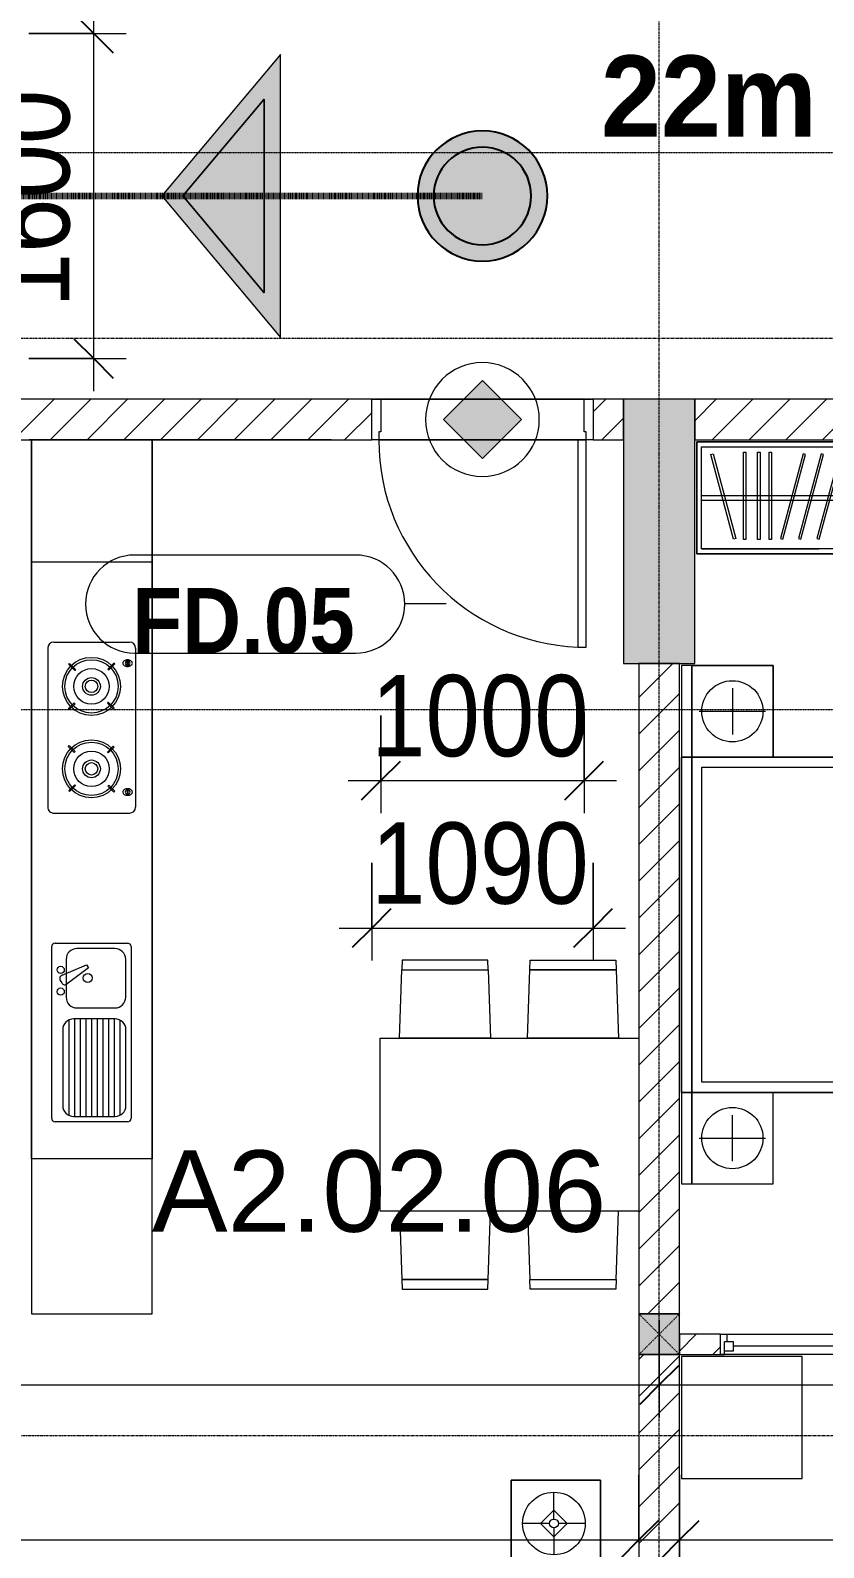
# Model space of a CAD drawing. Header units: millimetres. Extents: x 962 to 239635, y -15958 to 82755.
# Drawn here: x 119608 to 123513, y 27887 to 35352 of the extents above; entities that cross this region are included whole.
import ezdxf

# ---------------------------------------------------------------- set-up
doc = ezdxf.new("R2010")
doc.units = ezdxf.units.MM
for name, pattern in [('1 NÉT CALL OUT', [6, 3, -3]), ('Dash', [6, 3, -3]), ('Dash Dot 3_16_', [7.9375, 4.7625, -1.5875, 0, -1.5875]), ('Grid Line', [22.225, 12.7, -3.175, 3.175, -3.175])]:
    doc.linetypes.add(name, pattern=pattern)
for name, color, linetype, lineweight in [('0-1', 7, 'Continuous', 5), ('A-ANNO-DIMS', 211, 'Continuous', 9), ('A-ANNO-DIMS-160', 211, 'Continuous', 9), ('A-ANNO-NOTE', 131, 'Continuous', 9), ('A-ANNO-NOTE-1', 131, 'Continuous', 25), ('A-AREA-IDEN', 2, 'Continuous', 9), ('A-DETL-3', 90, '1 NÉT CALL OUT', 100), ('A-DETL-GENF-2', 1, 'Continuous', 9), ('A-DOOR-4', 1, 'Continuous', 9), ('A-DOOR-FRAM-1', 1, 'Continuous', 9), ('A-DOOR-IDEN', 31, 'Continuous', 9), ('A-FLOR-2', 9, 'Continuous', 9), ('A-GLAZ-1', 254, 'Continuous', 9), ('A-GLAZ-2', 9, 'Continuous', 9), ('A-WALL', 113, 'Continuous', 9), ('A-WALL-1', 253, 'Continuous', 18), ('A-WALL-2', 9, 'Continuous', 9), ('A-WALL-3', 113, 'Continuous', 18), ('A-WALL-PATT-1', 10, 'Continuous', 9), ('A-WALL-PATT-2', 111, 'Continuous', 9), ('G-ANNO-SYMB-1', 111, 'Dash Dot 3_16_', 18), ('G-ANNO-TEXT-2', 142, 'Continuous', 9), ('G-IMPT-1', 254, 'Continuous', 9), ('I-FURN', 30, 'Continuous', 9), ('I-FURN-1', 254, 'Continuous', 9), ('S-COLS', 52, 'Continuous', 9), ('S-COLS-1', 52, 'Continuous', 5), ('S-COLS-2', 7, 'Continuous', 18), ('S-COLS-5', 52, 'Dash', 9), ('S-COLS-6', 52, 'Continuous', 18), ('S-COLS-HDLN', 52, 'Dash', 9), ('S-GRID-1', 1, 'Grid Line', 9)]:
    doc.layers.add(name, color=color, linetype=linetype, lineweight=lineweight)
doc.styles.add('Arial_11', font='arial_0.ttf', dxfattribs={"height": 400})
doc.styles.add('Arial_13', font='arial_0.ttf', dxfattribs={"width": 0.95, "height": 400})
doc.styles.add('Arial_B_6', font='arialbd_0.ttf', dxfattribs={"width": 0.9, "height": 320})
doc.styles.add('UTM Avo', font='UTM Avo.ttf', dxfattribs={"width": 0.9, "height": 400})
doc.dimstyles.new('1_Dim_chi_tiet_2_5', dxfattribs={"dimscale": 304.8, "dimtxt": 399.720379, "dimasz": 0.629921, "dimexe": 0.524934, "dimexo": 0.0625, "dimgap": 0.052493, "dimtad": 1, "dimdec": 0, "dimrnd": 5, "dimzin": 0, "dimdsep": 46, "dimtxsty": 'UTM Avo', "dimblk1": 'OBLIQUE', "dimblk2": 'OBLIQUE', "dimsah": 1, "dimcen": 0.09, "dimdle": 0.524934, "dimazin": 0, "dimtfac": 1, "dimtdec": 4, "dimtix": 1, "dimtmove": 0, "dimatfit": 3, "dimfxl": 1.049869, "dimfxlon": 1, "dimtvp": 1, "dimtolj": 1, "dimtzin": 0, "dimarcsym": 2})
doc.dimstyles.new('1_Dim_chi_tiet_2_5_1', dxfattribs={"dimscale": 304.8, "dimtxt": 399.720379, "dimasz": 0.629921, "dimexe": 0.524934, "dimexo": 0.0625, "dimgap": 0.052493, "dimtad": 1, "dimdec": 0, "dimrnd": 5, "dimzin": 0, "dimdsep": 46, "dimtxsty": 'UTM Avo', "dimblk1": 'OBLIQUE', "dimblk2": 'OBLIQUE', "dimsah": 1, "dimcen": 0.09, "dimdle": 0.524934, "dimazin": 0, "dimtfac": 1, "dimtdec": 4, "dimtix": 1, "dimtmove": 0, "dimatfit": 3, "dimfxl": 1.049869, "dimfxlon": 1, "dimtvp": 1, "dimtolj": 1, "dimtzin": 0, "dimarcsym": 2})
pattern_1 = [(45, (61750.9, 0), (-90.50967, 90.50967), [])]

# ---------------------------------------------------------------- blocks, each defined once
blk = doc.blocks.new('NCV_TKTC_KET CAU_rvt-1-TKCS_MB TẦNG 2')
at = {"layer": 'S-COLS-1'}
blk.add_hatch(color=256, dxfattribs=at).paths.add_polyline_path([(60777.6, 32236.9), (61127.6, 32236.9), (61127.6, 33536.9), (60777.6, 33536.9)])
at = {"layer": 'S-COLS-2'}
for p, q in [((61127.6, 33536.9), (60777.6, 33536.9)), ((60777.6, 33536.9), (60777.6, 32236.9)), ((61127.6, 32236.9), (61127.6, 33536.9)), ((60777.6, 32236.9), (61127.6, 32236.9))]:
    blk.add_line(p, q, dxfattribs=at)
blk = doc.blocks.new('M_Fixed - 900 x 1400-901190-TKCS_MB TẦNG 2')
at = {"layer": 'A-GLAZ-2'}
for p, q in [((-450, 63), (-431, 63)), ((-431, 63), (-431, 0)), ((-431, 44), (-387, 44)), ((-387, 44), (-387, 0)), ((-387, 22), (387, 22)), ((387, 44), (387, 0)), ((431, 44), (387, 44)), ((431, 63), (431, 0)), ((448.9, 63), (431, 63)), ((-450, -37), (-418, -37)), ((-431, 0), (-387, 0)), ((-418, 0), (-418, -37)), ((387, 0), (431, 0)), ((418, 0), (418, -37)), ((450, -37), (418, -37))]:
    blk.add_line(p, q, dxfattribs=at)
blk = doc.blocks.new('GIUONG NGU-2TAB-1600x2000 - GIUONG NGU-2TAB-1600x2000-885815-TKCS_MB TẦNG 2')
at = {"layer": 'I-FURN-1'}
for p, q in [((458.5, 0), (8.5, 0)), ((8.5, 0), (8.5, -50)), ((458.5, -50), (458.5, 0)), ((2108.2, 0), (458.5, 0)), ((458.5, 0), (458.5, -50)), ((458.5, 0), (2108.2, 0)), ((2108.2, -50), (2108.2, 0)), ((458.5, -50), (8.5, -50)), ((8.5, -50), (8.5, -450.3)), ((8.5, -50), (458.5, -50)), ((458.5, -50), (8.5, -50)), ((8.5, -50), (8.5, -450.3)), ((458.5, -450.3), (458.5, -50)), ((2108.2, -50), (458.5, -50)), ((458.5, -50), (458.5, -1938.9)), ((458.5, -50), (2108.2, -50)), ((458.5, -1938.9), (458.5, -50)), ((458.5, -450.3), (458.5, -50)), ((458.5, -50), (2108.2, -50)), ((2558.2, 0), (2108.2, 0)), ((2108.2, 0), (2108.2, -50)), ((2558.2, -50), (2108.2, -50)), ((2108.2, -50), (2108.2, -450.3)), ((2108.2, -1938.9), (2108.2, -50)), ((2108.2, -50), (2558.2, -50)), ((2108.2, -50), (2558.2, -50)), ((2108.2, -450.3), (2108.2, -50)), ((2108.2, -50), (2108.2, -1938.9)), ((2558.2, -50), (2558.2, 0)), ((2558.2, -450.3), (2558.2, -50)), ((2558.2, -50), (2558.2, -450.3)), ((233.5, -86.8), (233.5, -413.5)), ((508.5, -100), (2058.2, -100)), ((508.5, -1938.9), (508.5, -100)), ((2058.2, -100), (2058.2, -1938.9)), ((2333.2, -86.8), (2333.2, -413.5)), ((120.2, -250.2), (346.8, -250.2)), ((2446.5, -250.2), (2219.8, -250.2)), ((8.5, -450.3), (458.5, -450.3)), ((8.5, -450.3), (458.5, -450.3)), ((2108.2, -450.3), (2558.2, -450.3)), ((2558.2, -450.3), (2108.2, -450.3)), ((1997.1, -2000), (569.6, -2000)), ((569.6, -2050), (1997.1, -2050)), ((1997.1, -2050), (569.6, -2050))]:
    blk.add_line(p, q, dxfattribs=at)
for centre in [(233.5, -250.2), (2333.2, -250.2)]:
    blk.add_circle(centre, 150.7, dxfattribs=at)
for centre, radius, start, end in [((569.6, -1938.9), 111.1, 180, 270), ((569.6, -1938.9), 111.1, 180, 270), ((569.6, -1938.9), 61.1, 180, 270), ((1997.1, -1938.9), 111.1, 270, 360), ((1997.1, -1938.9), 61.1, 270, 0), ((1997.1, -1938.9), 111.1, 270, 0)]:
    blk.add_arc(centre, radius, start, end, dxfattribs=at)
blk = doc.blocks.new('TU QUAN AO-SUITE ROOM_3 - TU QUAN AO-SUITE ROOM_3-885817-TKCS_MB TẦNG 2')
at = {"layer": 'I-FURN-1'}
for p, q in [((0, 0), (-550, 0)), ((-550, 0), (-550, -1500)), ((-550, -1500), (-550, 0)), ((-550, 0), (0, 0)), ((0, -1500), (0, 0)), ((0, 0), (0, -1500)), ((-550, -24), (-550, -576)), ((-526, -24), (-24, -24)), ((-526, -1476), (-526, -24)), ((-526, -24), (-526, -600)), ((-478.3, -181.1), (-61.3, -69.4)), ((-287, -24), (-287, -576)), ((-263, -24), (-263, -576)), ((-61.3, -69.4), (-58.2, -80.9)), ((-24, -24), (-24, -1476)), ((-58.2, -80.9), (-475.2, -192.7)), ((-475.2, -192.7), (-478.3, -181.1)), ((-480.1, -229.7), (-50.1, -229.7)), ((-480.1, -241.7), (-480.1, -229.7)), ((-50.1, -241.7), (-480.1, -241.7)), ((-50.1, -229.7), (-50.1, -241.7)), ((-480.1, -299.2), (-50.1, -299.2)), ((-480.1, -311.2), (-480.1, -299.2)), ((-50.1, -311.2), (-480.1, -311.2)), ((-480.1, -356.4), (-50.1, -356.4)), ((-480.1, -368.4), (-480.1, -356.4)), ((-50.1, -368.4), (-480.1, -368.4)), ((-50.1, -299.2), (-50.1, -311.2)), ((-50.1, -356.4), (-50.1, -368.4)), ((-475.2, -411.5), (-478.3, -423.1)), ((-478.3, -423.1), (-61.3, -534.9)), ((-58.2, -523.3), (-475.2, -411.5)), ((-475.2, -500.3), (-478.3, -511.9)), ((-478.3, -511.9), (-61.3, -623.6)), ((-58.2, -612.1), (-475.2, -500.3)), ((-475.2, -591.5), (-478.3, -603.1)), ((-58.2, -703.3), (-475.2, -591.5)), ((-287, -576), (-287, -1476)), ((-263, -576), (-263, -1476)), ((-61.3, -534.9), (-58.2, -523.3)), ((-526, -1476), (-526, -600)), ((-478.3, -603.1), (-61.3, -714.9)), ((-61.3, -623.6), (-58.2, -612.1)), ((-478.3, -853.9), (-61.3, -742.1)), ((-61.3, -714.9), (-58.2, -703.3)), ((-61.3, -742.1), (-58.2, -753.7)), ((-58.2, -753.7), (-475.2, -865.5)), ((-475.2, -865.5), (-478.3, -853.9)), ((-480.1, -908.6), (-480.1, -920.6)), ((-480.1, -908.6), (-480.1, -920.6)), ((-50.1, -908.6), (-480.1, -908.6)), ((-480.1, -920.6), (-50.1, -920.6)), ((-480.1, -965.8), (-480.1, -977.8)), ((-480.1, -965.8), (-480.1, -977.8)), ((-50.1, -965.8), (-480.1, -965.8)), ((-50.1, -920.6), (-50.1, -908.6)), ((-50.1, -977.8), (-50.1, -965.8)), ((-480.1, -977.8), (-50.1, -977.8)), ((-480.1, -1035.3), (-480.1, -1047.3)), ((-480.1, -1035.3), (-480.1, -1047.3)), ((-50.1, -1035.3), (-480.1, -1035.3)), ((-50.1, -1047.3), (-50.1, -1035.3)), ((-480.1, -1047.3), (-50.1, -1047.3)), ((-475.2, -1075.3), (-478.3, -1086.9)), ((-478.3, -1086.9), (-61.3, -1198.6)), ((-58.2, -1187.1), (-475.2, -1075.3)), ((-475.2, -1166.5), (-478.3, -1178.1)), ((-478.3, -1178.1), (-61.3, -1289.9)), ((-58.2, -1278.3), (-475.2, -1166.5)), ((-61.3, -1198.6), (-58.2, -1187.1)), ((-480.1, -1320.5), (-480.1, -1332.5)), ((-480.1, -1320.5), (-480.1, -1332.5)), ((-50.1, -1320.5), (-480.1, -1320.5)), ((-480.1, -1332.5), (-50.1, -1332.5)), ((-61.3, -1289.9), (-58.2, -1278.3)), ((-50.1, -1332.5), (-50.1, -1320.5)), ((-480.1, -1386.9), (-480.1, -1398.9)), ((-480.1, -1386.9), (-480.1, -1398.9)), ((-50.1, -1386.9), (-480.1, -1386.9)), ((-480.1, -1398.9), (-50.1, -1398.9)), ((-50.1, -1398.9), (-50.1, -1386.9)), ((-24, -1476), (-526, -1476)), ((-550, -1500), (0, -1500)), ((0, -1500), (-550, -1500))]:
    blk.add_line(p, q, dxfattribs=at)
blk = doc.blocks.new('MAY GIAT - MAY GIAT_dwg-348053-TKCS_MB TẦNG 2')
at = {"layer": 'G-IMPT-1', "flags": 128}
blk.add_lwpolyline([(5, 596.6), (5, 2.3), (605, 2.3), (605, 596.6)], close=True, dxfattribs=at)
blk = doc.blocks.new('MAY GIAT - MAY GIAT-348233-TKCS_MB TẦNG 2')
at = {"layer": 'I-FURN-1'}
for p, q in [((5, 596.6), (5, 2.3)), ((605, 596.6), (5, 596.6)), ((605, 2.3), (605, 596.6)), ((5, 2.3), (605, 2.3))]:
    blk.add_line(p, q, dxfattribs=at)
blk.add_blockref('MAY GIAT - MAY GIAT_dwg-348053-TKCS_MB TẦNG 2', (0, 0))
blk = doc.blocks.new('HE BEP A - HE BEP A-885794-TKCS_MB TẦNG 2')
at = {"layer": 'I-FURN'}
for p, q in [((765.9, 605.3), (3.5, 605.3)), ((3.5, 605.3), (3.5, 11)), ((765.9, 11), (765.9, 605.3)), ((765.9, 605.3), (4303.5, 605.3)), ((765.9, 11), (765.9, 605.3)), ((3703.5, 605.3), (3703.5, 11)), ((3279.1, 524.2), (2497.5, 524.2)), ((948.4, 131.7), (948.4, 487.8)), ((965.9, 505.3), (1810.5, 505.3)), ((1401.8, 451.1), (1028.4, 451.1)), ((1644.6, 463.3), (1632.2, 456.1)), ((1670.1, 454.1), (1721.6, 333.3)), ((1828, 487.8), (1828, 131.7)), ((2467.5, 494.2), (2467.5, 122.2)), ((3309.1, 494.2), (3309.1, 122.2)), ((975, 397.7), (975, 193.3)), ((975, 391.9), (1455.1, 391.9)), ((979.9, 419.9), (1450.3, 419.9)), ((1455.1, 193.3), (1455.1, 397.7)), ((1509.1, 380.9), (1509.1, 194.2)), ((1747.9, 434.2), (1562.5, 434.2)), ((1706.2, 324.4), (1627.3, 429.4)), ((1801.3, 194.2), (1801.3, 380.9)), ((2578, 421.2), (2573.6, 416.8)), ((2573.6, 416.8), (2602.8, 387.7)), ((2607.1, 392.1), (2578, 421.2)), ((2602.8, 387.7), (2607.1, 392.1)), ((2795.6, 424), (2766.5, 394.9)), ((2766.5, 394.9), (2770.8, 390.5)), ((2770.8, 390.5), (2800, 419.6)), ((2800, 419.6), (2795.6, 424)), ((2976.7, 419.6), (2981.1, 424)), ((3005.8, 390.5), (2976.7, 419.6)), ((2981.1, 424), (3010.2, 394.9)), ((3010.2, 394.9), (3005.8, 390.5)), ((3169.5, 392.1), (3198.6, 421.2)), ((3173.9, 387.7), (3169.5, 392.1)), ((3203, 416.8), (3173.9, 387.7)), ((3198.6, 421.2), (3203, 416.8)), ((975, 363.9), (1455.1, 363.9)), ((975, 335.9), (1455.1, 335.9)), ((975, 307.9), (1455.1, 307.9)), ((1721.6, 333.3), (1706.2, 324.4)), ((975, 279.9), (1455.1, 279.9)), ((975, 251.9), (1455.1, 251.9)), ((2570.9, 199.3), (2600, 228.4)), ((2604.4, 224), (2575.3, 194.9)), ((2600, 228.4), (2604.4, 224)), ((2763.7, 226.8), (2768.1, 231.2)), ((2792.8, 197.7), (2763.7, 226.8)), ((2768.1, 231.2), (2797.2, 202)), ((3008.5, 231.2), (2979.4, 202)), ((2983.8, 197.7), (3012.9, 226.8)), ((3012.9, 226.8), (3008.5, 231.2)), ((3176.6, 228.4), (3172.2, 224)), ((3172.2, 224), (3201.4, 194.9)), ((3205.8, 199.3), (3176.6, 228.4)), ((975, 223.9), (1455.1, 223.9)), ((975, 195.9), (1455.1, 195.9)), ((981.5, 167.9), (1448.7, 167.9)), ((2575.3, 194.9), (2570.9, 199.3)), ((2797.2, 202), (2792.8, 197.7)), ((2979.4, 202), (2983.8, 197.7)), ((3201.4, 194.9), (3205.8, 199.3)), ((1810.5, 114.2), (965.9, 114.2)), ((1028.4, 139.9), (1401.8, 139.9)), ((1562.5, 140.8), (1747.9, 140.8)), ((3279.1, 92.2), (2497.5, 92.2)), ((2555.1, 133.3), (2555.1, 129.3)), ((2587.6, 133.3), (2555.1, 133.3)), ((2555.1, 129.3), (2587.6, 129.3)), ((2587.6, 129.3), (2587.6, 133.3)), ((3189, 129.3), (3189, 133.3)), ((3189, 133.3), (3221.5, 133.3)), ((3221.5, 129.3), (3189, 129.3)), ((3221.5, 133.3), (3221.5, 129.3)), ((3.5, 11), (765.9, 11)), ((4303.5, 11), (765.9, 11))]:
    blk.add_line(p, q, dxfattribs=at)
for centre, radius in [((1589.4, 460.9), 17.8), ((1696.1, 460.9), 17.8), ((2685.4, 309.4), 142.6), ((3091.2, 309.4), 142.6), ((2685.4, 309.4), 131.3), ((2685.4, 309.4), 87.2), ((3091.2, 309.4), 131.3), ((3091.2, 309.4), 87.2), ((1656.3, 327.5), 22.2), ((2685.4, 309.4), 43.6), ((2685.4, 309.4), 30.9), ((3091.2, 309.4), 43.6), ((3091.2, 309.4), 30.9)]:
    blk.add_circle(centre, radius, dxfattribs=at)
for centre, radius, start, end in [((2497.5, 494.2), 30, 90, 180), ((3279.1, 494.2), 30, 360, 90), ((965.9, 487.8), 17.5, 90, 180), ((1028.4, 397.7), 53.3, 90, 180), ((1401.8, 397.7), 53.3, 360, 90), ((1641, 440.7), 17.8, 119.9521, 219.46175), ((1653.4, 447.9), 17.8, 20.53791, 119.9521), ((1810.5, 487.8), 17.5, 0, 90), ((1562.5, 380.9), 53.3, 90, 180), ((1747.9, 380.9), 53.3, 360, 90), ((1028.4, 193.3), 53.3, 180, 270), ((1401.8, 193.3), 53.3, 270, 360), ((1562.5, 194.2), 53.3, 180, 270), ((1747.9, 194.2), 53.3, 270, 360), ((2574.8, 137.9), 18.1, 120.79762, 145.20397), ((2571.4, 143.6), 11.5, 90, 120.79762), ((2571.4, 143.6), 11.5, 59.20238, 90), ((2568, 137.9), 18.1, 34.79603, 59.20238), ((3208.7, 137.9), 18.1, 120.79762, 145.20397), ((3205.3, 143.6), 11.5, 90, 120.79762), ((3205.3, 143.6), 11.5, 59.20238, 90), ((3201.9, 137.9), 18.1, 34.79603, 59.20238), ((965.9, 131.7), 17.5, 180, 270), ((1810.5, 131.7), 17.5, 270, 360), ((2497.5, 122.2), 30, 180, 270), ((2588.6, 131.7), 33.5, 163.94189, 180), ((2588.6, 131.7), 33.5, 180, 196.05811), ((2580.1, 134.1), 24.7, 145.20397, 163.94189), ((2580.1, 129.2), 24.7, 196.05811, 214.79603), ((2571.3, 131.3), 11.6, 9.9102, 170.0898), ((2571.3, 131.3), 11.6, 189.71775, 350.28225), ((2574.8, 125.5), 18.1, 214.79603, 239.20238), ((2571.4, 119.8), 11.5, 239.20238, 270), ((2571.4, 119.8), 11.5, 270, 300.79762), ((2568, 125.5), 18.1, 300.79762, 325.20397), ((2562.6, 134.1), 24.7, 16.05811, 34.79603), ((2562.6, 129.2), 24.7, 325.20397, 343.94189), ((2554.1, 131.7), 33.5, 0, 16.05811), ((2554.1, 131.7), 33.5, 343.94189, 0), ((3222.5, 131.7), 33.5, 163.94189, 180), ((3222.5, 131.7), 33.5, 180, 196.05811), ((3214, 134.1), 24.7, 145.20397, 163.94189), ((3214, 129.2), 24.7, 196.05811, 214.79603), ((3208.7, 125.5), 18.1, 214.79603, 239.20238), ((3205.3, 131.3), 11.6, 9.9102, 170.0898), ((3205.3, 131.3), 11.6, 189.71775, 350.28225), ((3205.3, 119.8), 11.5, 239.20238, 270), ((3205.3, 119.8), 11.5, 270, 300.79762), ((3201.9, 125.5), 18.1, 300.79762, 325.20397), ((3196.5, 134.1), 24.7, 16.05811, 34.79603), ((3196.5, 129.2), 24.7, 325.20397, 343.94189), ((3188, 131.7), 33.5, 0, 16.05811), ((3188, 131.7), 33.5, 343.94189, 0), ((3279.1, 122.2), 30, 270, 360)]:
    blk.add_arc(centre, radius, start, end, dxfattribs=at)
at = {"layer": 'I-FURN-1'}
for p, q in [((4303.5, 605.3), (3.5, 605.3)), ((3.5, 605.3), (3.5, 11)), ((3.5, 11), (4303.5, 11))]:
    blk.add_line(p, q, dxfattribs=at)
blk = doc.blocks.new('RES_BAN AN 1 - RES_BAN AN 1-V10-TKCS_MB TẦNG 2')
at = {"layer": 'I-FURN-1'}
for p, q in [((-425, 1275), (425, 1275)), ((-425, 1.8), (-425, 1275)), ((425, 1275), (425, 1.8)), ((-761.9, 1168.8), (-809.6, 1167.2)), ((-809.6, 1167.2), (-809.6, 745.3)), ((-425, 1180), (-761.9, 1168.8)), ((-761.9, 1168.8), (-761.9, 743.8)), ((-761.9, 743.8), (-761.9, 1168.8)), ((-425, 732.5), (-425, 1180)), ((425, 1180), (761.9, 1168.8)), ((425, 732.5), (425, 1180)), ((761.9, 1168.8), (761.9, 743.8)), ((761.9, 1168.8), (761.9, 743.8)), ((809.6, 1167.2), (761.9, 1168.8)), ((809.6, 745.3), (809.6, 1167.2)), ((-809.6, 745.3), (-761.9, 743.8)), ((-761.9, 743.8), (-425, 732.5)), ((761.9, 743.8), (425, 732.5)), ((761.9, 743.8), (809.6, 745.3)), ((-809.6, 536.9), (-761.9, 538.5)), ((-809.6, 115.1), (-809.6, 536.9)), ((-425, 549.7), (-761.9, 538.5)), ((-761.9, 538.5), (-761.9, 113.5)), ((-761.9, 538.5), (-761.9, 113.5)), ((-425, 102.3), (-425, 549.7)), ((425, 549.7), (761.9, 538.5)), ((425, 102.3), (425, 549.7)), ((761.9, 538.5), (761.9, 113.5)), ((761.9, 538.5), (809.6, 536.9)), ((761.9, 113.5), (761.9, 538.5)), ((809.6, 536.9), (809.6, 115.1)), ((-761.9, 113.5), (-809.6, 115.1)), ((-761.9, 113.5), (-425, 102.3)), ((761.9, 113.5), (425, 102.3)), ((809.6, 115.1), (761.9, 113.5))]:
    blk.add_line(p, q, dxfattribs=at)
blk = doc.blocks.new('LOBBY_SOFA_1 - LOBBY_SOFA_1-V11-TKCS_MB TẦNG 2')
at = {"layer": 'I-FURN'}
for p, q in [((-2556, -4.9), (-2556, -660)), ((-2457, -66), (-2457, -660)), ((-807, -66), (-2457, -66)), ((-807, -660), (-807, -66)), ((-708, -660), (-708, -4.9)), ((-807, -143), (-2457, -143)), ((-1907, -143), (-1907, -660)), ((-1357, -143), (-1357, -660)), ((-3128.2, -193.5), (-2688.2, -193.5)), ((-3128.2, -633.5), (-3128.2, -193.5)), ((-2688.2, -193.5), (-2688.2, -633.5)), ((-575.9, -193.5), (-575.9, -633.5)), ((-135.9, -193.5), (-575.9, -193.5)), ((-135.9, -633.5), (-135.9, -193.5)), ((-2915.4, -269), (-2915.4, -401)), ((-348.6, -269), (-348.6, -401)), ((-2915.4, -357), (-2981.4, -423)), ((-2849.4, -423), (-2915.4, -357)), ((-414.6, -423), (-348.6, -357)), ((-348.6, -357), (-282.6, -423)), ((-2937.4, -423), (-3069.4, -423)), ((-2981.4, -423), (-2915.4, -489)), ((-2915.4, -489), (-2849.4, -423)), ((-2915.4, -445), (-2915.4, -577)), ((-2893.4, -423), (-2761.4, -423)), ((-370.6, -423), (-502.6, -423)), ((-348.6, -489), (-414.6, -423)), ((-282.6, -423), (-348.6, -489)), ((-348.6, -445), (-348.6, -577)), ((-326.6, -423), (-194.6, -423)), ((-2688.2, -633.5), (-3128.2, -633.5)), ((-2556, -660), (-708, -660)), ((-575.9, -633.5), (-135.9, -633.5)), ((-1160.3, -1020.5), (-2128.3, -1020.5)), ((-2172.3, -1064.5), (-2172.3, -1504.5)), ((-1116.3, -1504.5), (-1116.3, -1064.5)), ((-2128.3, -1548.5), (-1160.3, -1548.5))]:
    blk.add_line(p, q, dxfattribs=at)
for centre, radius in [((-2915.4, -423), 154), ((-348.6, -423), 154), ((-2915.4, -423), 22), ((-348.6, -423), 22)]:
    blk.add_circle(centre, radius, dxfattribs=at)
for centre, start, end in [((-2128.3, -1064.5), 90, 180), ((-1160.3, -1064.5), 0, 90), ((-2128.3, -1504.5), 180, 270), ((-1160.3, -1504.5), 270, 0)]:
    blk.add_arc(centre, 44, start, end, dxfattribs=at)
at = {"layer": 'I-FURN-1'}
for p, q in [((-2556, -4.9), (-2556, -660)), ((-708, -660), (-708, -4.9)), ((-2688.2, -193.5), (-3128.2, -193.5)), ((-3128.2, -193.5), (-3128.2, -633.5)), ((-2688.2, -633.5), (-2688.2, -193.5)), ((-135.9, -193.5), (-575.9, -193.5)), ((-575.9, -193.5), (-575.9, -633.5)), ((-135.9, -633.5), (-135.9, -193.5)), ((-3128.2, -633.5), (-2688.2, -633.5)), ((-2556, -660), (-708, -660)), ((-575.9, -633.5), (-135.9, -633.5)), ((-1160.3, -1020.5), (-2128.3, -1020.5)), ((-2172.3, -1064.5), (-2172.3, -1504.5)), ((-1116.3, -1504.5), (-1116.3, -1064.5)), ((-2128.3, -1548.5), (-1160.3, -1548.5))]:
    blk.add_line(p, q, dxfattribs=at)
for centre, start, end in [((-2128.3, -1064.5), 90, 180), ((-1160.3, -1064.5), 0, 90), ((-2128.3, -1504.5), 180, 270), ((-1160.3, -1504.5), 270, 0)]:
    blk.add_arc(centre, 44, start, end, dxfattribs=at)
blk = doc.blocks.new('NCV_TKTC_TANG 2_rvt-1-TKCS_MB TẦNG 2')
at = {"layer": 'A-WALL-PATT-1'}
h = blk.add_hatch(dxfattribs=at)
h.set_pattern_fill('FP_1', color=256, style=0, pattern_type=2)
h.set_pattern_definition([(45, (0, 0), (-90.50967, 90.50967), [])])
h.paths.add_polyline_path([(65852.6, 28836.9), (65852.6, 28936.9), (65054.2, 28936.9), (65054.2, 28836.9), (65786.7, 28836.9)])
h.paths.add_polyline_path([(63954.6, 28836.9), (64254.2, 28836.9), (64254.2, 28936.9), (63954.6, 28936.9), (63954.6, 28908.1)])
h.paths.add_polyline_path([(62552.6, 28836.9), (62552.6, 28936.9), (62154.6, 28936.9), (62154.6, 28836.9)])
h.paths.add_polyline_path([(63054.6, 28836.9), (63054.6, 28936.9), (62752.6, 28936.9), (62752.6, 28836.9)])
h.paths.add_polyline_path([(61254.6, 28836.9), (61254.6, 28936.9), (61052.6, 28936.9), (61052.6, 28836.9)])
at = {"layer": 'A-FLOR-2'}
for p, q in [((60582.6, 33536.9), (59582.6, 33536.9)), ((57862.6, 33336.9), (57852.6, 33336.9)), ((58456.9, 33336.9), (57862.6, 33336.9)), ((59338.4, 33336.9), (58456.9, 33336.9)), ((60592.6, 33336.9), (59572.6, 33336.9)), ((59572.6, 33336.9), (60592.6, 33336.9))]:
    blk.add_line(p, q, dxfattribs=at)
at = {"layer": 'A-WALL-1'}
for p, q in [((61254.6, 28936.9), (61052.6, 28936.9)), ((61052.6, 28936.9), (61052.6, 28836.9)), ((61254.6, 28836.9), (61254.6, 28936.9)), ((61052.6, 28836.9), (61254.6, 28836.9))]:
    blk.add_line(p, q, dxfattribs=at)
at = {"layer": 'A-WALL-2'}
for p, q in [((61254.6, 28936.9), (62154.6, 28936.9)), ((62154.6, 28836.9), (61254.6, 28836.9))]:
    blk.add_line(p, q, dxfattribs=at)
at = {"layer": 'A-GLAZ-1', "rotation": 180}
blk.add_blockref('M_Fixed - 900 x 1400-901190-TKCS_MB TẦNG 2', (61704.6, 28899.9), dxfattribs=at)
at = {"layer": 'I-FURN-1'}
for name, p, rotation in [('HE BEP A - HE BEP A-885794-TKCS_MB TẦNG 2', (58467.9, 29033.4), 90.00000000000026), ('TU QUAN AO-SUITE ROOM_3 - TU QUAN AO-SUITE ROOM_3-885817-TKCS_MB TẦNG 2', (61137.6, 33326.9), 89.9999999999998), ('GIUONG NGU-2TAB-1600x2000 - GIUONG NGU-2TAB-1600x2000-885815-TKCS_MB TẦNG 2', (61062.6, 29668.6), 90.00000000000065), ('RES_BAN AN 1 - RES_BAN AN 1-V10-TKCS_MB TẦNG 2', (60854.3, 29968.2), 90.00000000000026), ('MAY GIAT - MAY GIAT-348233-TKCS_MB TẦNG 2', (61659.2, 28222), 90), ('LOBBY_SOFA_1 - LOBBY_SOFA_1-V11-TKCS_MB TẦNG 2', (60857.5, 25090.4), 270.0000000000005)]:
    blk.add_blockref(name, p, dxfattribs=dict(at, rotation=rotation))
blk = doc.blocks.new('FD_05 - FD_05-1000x2200mm-835433-TKCS_MB TẦNG 2')
at = {"layer": 'A-DETL-GENF-2'}
for p, q in [((510, -100), (470, -100)), ((470, -100), (470, -1120)), ((510, -1120), (510, -100)), ((470, -1120), (510, -1120))]:
    blk.add_line(p, q, dxfattribs=at)
blk.add_arc((510, -100), 1020, 180, 267.75253, dxfattribs=at)
at = {"layer": 'A-DOOR-FRAM-1'}
for p, q in [((-545, 100), (-500, 100)), ((-545, -100), (-545, 100)), ((-500, 100), (-500, -60)), ((500, 100), (545, 100)), ((500, -60), (500, 100)), ((545, 100), (545, -100)), ((-500, -60), (-510, -60)), ((-510, -60), (-510, -100)), ((510, -60), (500, -60)), ((510, -100), (510, -60)), ((-510, -100), (-545, -100)), ((545, -100), (510, -100))]:
    blk.add_line(p, q, dxfattribs=at)
blk = doc.blocks.new('G1_SOF - BO TRU - 200x200-3052400-TKCS_MB TẦNG 2')
at = {"layer": 'S-COLS-HDLN'}
for p, q in [((-100, 100), (100, -100)), ((100, 100), (-100, -100))]:
    blk.add_line(p, q, dxfattribs=at)
blk = doc.blocks.new('DIMBLOCK61-TKCS_MB TẦNG 2')
at = {"layer": 'A-ANNO-DIMS-160'}
for p, q in [((114503.5, 29007.8), (114503.5, 28527.8)), ((114503.5, 28687.8), (114503.5, 29007.8)), ((122703.5, 29007.8), (122703.5, 28527.8)), ((122703.5, 28687.8), (122703.5, 29007.8)), ((114503.5, 28687.8), (122703.5, 28687.8))]:
    blk.add_line(p, q, dxfattribs=at)
at = {"layer": 'A-ANNO-DIMS-160', "lineweight": 25}
for p, q in [((114503.5, 28687.8), (114599.5, 28783.8)), ((122703.5, 28687.8), (122799.5, 28783.8)), ((114503.5, 28687.8), (114407.5, 28591.8)), ((122703.5, 28687.8), (122607.5, 28591.8))]:
    blk.add_line(p, q, dxfattribs=at)
at = {"layer": 'A-ANNO-DIMS-160', "color": 0, "insert": (118055.7, 29207.5), "char_height": 400, "width": 1314.636, "attachment_point": 1, "line_spacing_factor": 1.110334, "style": 'UTM Avo'}
blk.add_mtext('8200', dxfattribs=at)
blk = doc.blocks.new('_Oblique')
at = {"color": 0, "linetype": 'ByBlock', "lineweight": -2}
blk.add_line((-0.5, -0.5), (0.5, 0.5), dxfattribs=at)
blk = doc.blocks.new('DIMBLOCK62-TKCS_MB TẦNG 2')
at = {"layer": 'A-ANNO-DIMS-160'}
for p, q in [((122703.5, 29007.8), (122703.5, 28527.8)), ((122703.5, 28687.8), (122703.5, 29007.8)), ((130903.5, 29007.8), (130903.5, 28527.8)), ((130903.5, 28687.8), (130903.5, 29007.8)), ((122703.5, 28687.8), (130903.5, 28687.8))]:
    blk.add_line(p, q, dxfattribs=at)
at = {"layer": 'A-ANNO-DIMS-160', "lineweight": 25}
for p, q in [((122703.5, 28687.8), (122799.5, 28783.8)), ((130903.5, 28687.8), (130999.5, 28783.8)), ((122703.5, 28687.8), (122607.5, 28591.8)), ((130903.5, 28687.8), (130807.5, 28591.8))]:
    blk.add_line(p, q, dxfattribs=at)
at = {"layer": 'A-ANNO-DIMS-160', "color": 0, "insert": (126255.7, 29207.5), "char_height": 400, "width": 1314.636, "attachment_point": 1, "line_spacing_factor": 1.110334, "style": 'UTM Avo'}
blk.add_mtext('8200', dxfattribs=at)
blk = doc.blocks.new('HDNDCT_GHI CHÚ CỬA CHỐNG CHÁY EI30 - HDNDCT_GHI CHÚ CỬA CHỐNG CHÁY EI30-2461928-TKCS_MB TẦNG 2')
at = {"layer": 'A-ANNO-NOTE'}
blk.add_hatch(color=256, dxfattribs=at).paths.add_polyline_path([(-1.2, 0), (0, 1.2), (1.2, 0), (0, -1.2)])
for p, q in [((0, 1.2), (-1.2, 0)), ((1.2, 0), (0, 1.2)), ((-1.2, 0), (0, -1.2)), ((0, -1.2), (1.2, 0))]:
    blk.add_line(p, q, dxfattribs=at)
for start, end in [(360, 180), (180, 360)]:
    blk.add_arc((0, 0), 1.75, start, end, dxfattribs=at)
blk = doc.blocks.new('HDNDCT_DIEM THOAT HIEM XA NHAT - HDNDCT_DIEM THOAT HIEM XA NHAT-1614703-TKCS_MB TẦNG 2')
at = {"layer": 'A-ANNO-NOTE'}
h = blk.add_hatch(color=256, dxfattribs=at)
edge = h.paths.add_edge_path()
edge.add_arc((0, 0), 2, 0, 180)
edge.add_arc((0, 0), 2, 180, 360)
edge = h.paths.add_edge_path()
edge.add_arc((0, 0), 1.5, 180, 360)
edge.add_arc((0, 0), 1.5, 360, 540)
h = blk.add_hatch(color=256, dxfattribs=at)
edge = h.paths.add_edge_path()
edge.add_arc((0, 0), 1.5, 0, 180)
edge.add_arc((0, 0), 1.5, 180, 360)
at = {"layer": 'A-ANNO-NOTE-1'}
for radius, start, end in [(2, 360, 180), (1.5, 0, 180), (1.5, 360, 180), (2, 180, 360), (1.5, 180, 0), (1.5, 180, 360)]:
    blk.add_arc((0, 0), radius, start, end, dxfattribs=at)
blk = doc.blocks.new('HDNDCT_MŨI TÊN THOÁT HIỂM - HDNDCT_MŨI TÊN THOÁT HIỂM-1614704-TKCS_MB TẦNG 2')
at = {"layer": 'A-ANNO-NOTE'}
h = blk.add_hatch(color=256, dxfattribs=at)
h.paths.add_polyline_path([(-3.153, 0), (0.5, 4.353), (0.5, -4.353)])
h.paths.add_polyline_path([(-2.5, 0), (0, -2.979), (0, 2.979)])
blk.add_hatch(color=256, dxfattribs=at).paths.add_polyline_path([(0, 2.979), (0, -2.979), (-2.5, 0)])
for p, q in [((0.5, 4.353), (-3.153, 0)), ((0.5, -4.353), (0.5, 4.353)), ((-2.5, 0), (0, 2.979)), ((0, 2.979), (-2.5, 0)), ((0, 2.979), (0, -2.979)), ((0, -2.979), (0, 2.979)), ((-3.153, 0), (0.5, -4.353)), ((0, -2.979), (-2.5, 0)), ((-2.5, 0), (0, -2.979))]:
    blk.add_line(p, q, dxfattribs=at)
blk = doc.blocks.new('DIMBLOCK92-TKCS_MB TẦNG 2')
at = {"layer": 'A-ANNO-DIMS-160'}
for p, q in [((121288.5, 31255.6), (121288.5, 30775.6)), ((121288.5, 30935.6), (121288.5, 31255.6)), ((122378.5, 31255.6), (122378.5, 30775.6)), ((122378.5, 30935.6), (122378.5, 31255.6)), ((121128.5, 30935.6), (122538.5, 30935.6))]:
    blk.add_line(p, q, dxfattribs=at)
at = {"layer": 'A-ANNO-DIMS-160', "lineweight": 25}
for p, q in [((121288.5, 30935.6), (121384.5, 31031.6)), ((122378.5, 30935.6), (122474.5, 31031.6)), ((121288.5, 30935.6), (121192.5, 30839.6)), ((122378.5, 30935.6), (122282.5, 30839.6))]:
    blk.add_line(p, q, dxfattribs=at)
at = {"layer": 'A-ANNO-DIMS-160', "color": 0, "insert": (121285.7, 31455.2), "char_height": 400, "width": 1314.636, "attachment_point": 1, "line_spacing_factor": 1.110334, "style": 'UTM Avo'}
blk.add_mtext('1090', dxfattribs=at)
blk = doc.blocks.new('DIMBLOCK138-TKCS_MB TẦNG 2')
at = {"layer": 'A-ANNO-DIMS-160'}
for p, q in [((119920.7, 33577.1), (119920.7, 35497.1)), ((119600.7, 35337.1), (120080.7, 35337.1)), ((119920.7, 35337.1), (119600.7, 35337.1)), ((119600.7, 33737.1), (120080.7, 33737.1)), ((119920.7, 33737.1), (119600.7, 33737.1))]:
    blk.add_line(p, q, dxfattribs=at)
at = {"layer": 'A-ANNO-DIMS-160', "lineweight": 25}
for p, q in [((119920.7, 35337.1), (119824.7, 35433.1)), ((119920.7, 35337.1), (120016.7, 35241.1)), ((119920.7, 33737.1), (119824.7, 33833.1)), ((119920.7, 33737.1), (120016.7, 33641.1))]:
    blk.add_line(p, q, dxfattribs=at)
at = {"layer": 'A-ANNO-DIMS-160', "color": 0, "insert": (119401.1, 33989.4), "char_height": 400, "width": 1314.636, "attachment_point": 1, "rotation": 90, "line_spacing_factor": 1.110334, "style": 'UTM Avo'}
blk.add_mtext('1600', dxfattribs=at)
blk = doc.blocks.new('DIMBLOCK140-TKCS_MB TẦNG 2')
at = {"layer": 'A-ANNO-DIMS-160'}
for p, q in [((121333.5, 31981.1), (121333.5, 31501.1)), ((121333.5, 31661.1), (121333.5, 31981.1)), ((122333.5, 31981.1), (122333.5, 31501.1)), ((122333.5, 31661.1), (122333.5, 31981.1)), ((121173.5, 31661.1), (122493.5, 31661.1))]:
    blk.add_line(p, q, dxfattribs=at)
at = {"layer": 'A-ANNO-DIMS-160', "lineweight": 25}
for p, q in [((121333.5, 31661.1), (121429.5, 31757.1)), ((122333.5, 31661.1), (122429.5, 31757.1)), ((121333.5, 31661.1), (121237.5, 31565.1)), ((122333.5, 31661.1), (122237.5, 31565.1))]:
    blk.add_line(p, q, dxfattribs=at)
at = {"layer": 'A-ANNO-DIMS-160', "color": 0, "insert": (121285.7, 32180.7), "char_height": 400, "width": 1314.636, "attachment_point": 1, "line_spacing_factor": 1.110334, "style": 'UTM Avo'}
blk.add_mtext('1000', dxfattribs=at)
blk = doc.blocks.new('STN_Door Tag - STN_Door Tag-1788670-TKCS_MB TẦNG 2')
at = {"layer": 'A-DOOR-IDEN'}
for p, q in [((-3.37, 1.495), (3.431, 1.495)), ((-3.37, -1.524), (3.431, -1.524))]:
    blk.add_line(p, q, dxfattribs=at)
for centre, start, end in [((-3.37, -0.015), 90, 270), ((3.431, -0.015), 270, 90)]:
    blk.add_arc(centre, 1.509, start, end, dxfattribs=at)
blk = doc.blocks.new('DIMBLOCK278-TKCS_MB TẦNG 2')
at = {"layer": 'A-ANNO-DIMS-160'}
for p, q in [((114603.5, 28244.6), (114603.5, 27764.6)), ((114603.5, 27924.6), (114603.5, 28244.6)), ((122603.5, 28244.6), (122603.5, 27764.6)), ((122603.5, 27924.6), (122603.5, 28244.6)), ((114443.5, 27924.6), (122763.5, 27924.6))]:
    blk.add_line(p, q, dxfattribs=at)
at = {"layer": 'A-ANNO-DIMS-160', "lineweight": 25}
for p, q in [((114603.5, 27924.6), (114699.5, 28020.6)), ((122603.5, 27924.6), (122699.5, 28020.6)), ((114603.5, 27924.6), (114507.5, 27828.6)), ((122603.5, 27924.6), (122507.5, 27828.6))]:
    blk.add_line(p, q, dxfattribs=at)
at = {"layer": 'A-ANNO-DIMS-160', "color": 0, "insert": (118055.7, 28444.2), "char_height": 400, "width": 1314.636, "attachment_point": 1, "line_spacing_factor": 1.110334, "style": 'UTM Avo'}
blk.add_mtext('8000', dxfattribs=at)
blk = doc.blocks.new('DIMBLOCK279-TKCS_MB TẦNG 2')
at = {"layer": 'A-ANNO-DIMS-160'}
for p, q in [((122803.5, 28244.6), (122803.5, 27764.6)), ((122803.5, 27924.6), (122803.5, 28244.6)), ((130803.5, 28244.6), (130803.5, 27764.6)), ((130803.5, 27924.6), (130803.5, 28244.6)), ((122643.5, 27924.6), (130963.5, 27924.6))]:
    blk.add_line(p, q, dxfattribs=at)
at = {"layer": 'A-ANNO-DIMS-160', "lineweight": 25}
for p, q in [((122803.5, 27924.6), (122899.5, 28020.6)), ((130803.5, 27924.6), (130899.5, 28020.6)), ((122803.5, 27924.6), (122707.5, 27828.6)), ((130803.5, 27924.6), (130707.5, 27828.6))]:
    blk.add_line(p, q, dxfattribs=at)
at = {"layer": 'A-ANNO-DIMS-160', "color": 0, "insert": (126255.7, 28444.2), "char_height": 400, "width": 1314.636, "attachment_point": 1, "line_spacing_factor": 1.110334, "style": 'UTM Avo'}
blk.add_mtext('8000', dxfattribs=at)

msp = doc.modelspace()

# ---------------------------------------------------------------- hatches: boundary and pattern name
at = {"layer": 'A-WALL-PATT-2'}
h = msp.add_hatch(dxfattribs=at)
h.set_pattern_fill('FP_1', color=256, style=0, pattern_type=2)
h.set_pattern_definition(pattern_1)
h.paths.add_polyline_path([(122378.5, 33336.9), (122528.5, 33336.9), (122528.5, 33536.9), (122378.5, 33536.9)])
h.paths.add_polyline_path([(118203.5, 33336.9), (118203.5, 33536.9), (114678.5, 33536.9), (114678.5, 33336.9), (117865.2, 33336.9)])
h.paths.add_polyline_path([(118403.5, 33336.9), (121288.5, 33336.9), (121288.5, 33536.9), (118403.5, 33536.9)])
h = msp.add_hatch(dxfattribs=at)
h.set_pattern_fill('FP_1', color=256, style=0, pattern_type=2)
h.set_pattern_definition(pattern_1)
h.paths.add_polyline_path([(130728.5, 33336.9), (130728.5, 33536.9), (130578.5, 33536.9), (130578.5, 33336.9)])
h.paths.add_polyline_path([(125925.6, 33336.9), (127603.8, 33336.9), (127603.8, 33536.9), (122878.5, 33536.9), (122878.5, 33336.9)])
h.paths.add_polyline_path([(129149.7, 33336.9), (129488.5, 33336.9), (129488.5, 33536.9), (127803.8, 33536.9), (127803.8, 33336.9)])
h = msp.add_hatch(dxfattribs=at)
h.set_pattern_fill('FP_1', color=256, style=0, pattern_type=2)
h.set_pattern_definition(pattern_1)
h.paths.add_polyline_path([(122701.4, 25436.9), (122803.5, 25436.9), (122803.5, 28836.9), (122603.5, 28836.9), (122603.5, 25436.9)])
h.paths.add_polyline_path([(122701.4, 29036.9), (122803.5, 29036.9), (122803.5, 32236.9), (122603.5, 32236.9), (122603.5, 29036.9)])
at = {"layer": 'S-COLS-1'}
msp.add_hatch(color=256, dxfattribs=at).paths.add_polyline_path([(122803.5, 28836.9), (122803.5, 29036.9), (122603.5, 29036.9), (122603.5, 28836.9), (122701.4, 28836.9)])

# ---------------------------------------------------------------- linework, layer by layer
at = {"layer": 'A-DETL-3'}
msp.add_line((113633.5, 34537.4), (121833.5, 34537.4), dxfattribs=at)
at = {"layer": 'A-DOOR-IDEN'}
msp.add_line((121655.5, 32531.1), (121451.1, 32531.1), dxfattribs=at)
at = {"layer": 'A-WALL'}
for p, q in [((121333.5, 33536.9), (122333.5, 33536.9)), ((122343.5, 33336.9), (121323.5, 33336.9)), ((122603.5, 29036.9), (122803.5, 29036.9)), ((122803.5, 28836.9), (122603.5, 28836.9))]:
    msp.add_line(p, q, dxfattribs=at)
at = {"layer": 'A-WALL-3'}
for p, q in [((121288.5, 33536.9), (118403.5, 33536.9)), ((121288.5, 33336.9), (121288.5, 33536.9)), ((122528.5, 33536.9), (122378.5, 33536.9)), ((122378.5, 33536.9), (122378.5, 33336.9)), ((122528.5, 33336.9), (122528.5, 33536.9)), ((127603.8, 33536.9), (122878.5, 33536.9)), ((122878.5, 33536.9), (122878.5, 33336.9)), ((118403.5, 33336.9), (121288.5, 33336.9)), ((122378.5, 33336.9), (122528.5, 33336.9)), ((122878.5, 33336.9), (127603.8, 33336.9)), ((122603.5, 32236.9), (122603.5, 29036.9)), ((122803.5, 32236.9), (122603.5, 32236.9)), ((122803.5, 29036.9), (122803.5, 32236.9)), ((122603.5, 28836.9), (122603.5, 25436.9)), ((122803.5, 25436.9), (122803.5, 28836.9))]:
    msp.add_line(p, q, dxfattribs=at)
at = {"layer": 'G-ANNO-SYMB-1'}
for p, q in [((90498.7, 34751.5), (196677.7, 34751.5)), ((90498.7, 32011.5), (196677.7, 32011.5))]:
    msp.add_line(p, q, dxfattribs=at)
at = {"layer": 'S-COLS'}
for p, q in [((122803.5, 29036.9), (122603.5, 29036.9)), ((122603.5, 28836.9), (122803.5, 28836.9))]:
    msp.add_line(p, q, dxfattribs=at)
at = {"layer": 'S-COLS-6'}
for p, q in [((122603.5, 29036.9), (122603.5, 28836.9)), ((122803.5, 28836.9), (122803.5, 29036.9))]:
    msp.add_line(p, q, dxfattribs=at)
at = {"layer": 'S-GRID-1'}
for p, q in [((122703.5, 19351.6), (122703.5, 76542.3)), ((187383.6, 33836.9), (98285.4, 33836.9)), ((189415.6, 33536.9), (96253.4, 33536.9)), ((189415.6, 28436.9), (96253.4, 28436.9))]:
    msp.add_line(p, q, dxfattribs=at)

# ---------------------------------------------------------------- block references
at = {"layer": '0-1'}
for name in ['NCV_TKTC_KET CAU_rvt-1-TKCS_MB TẦNG 2', 'NCV_TKTC_TANG 2_rvt-1-TKCS_MB TẦNG 2']:
    msp.add_blockref(name, (61750.9, 0), dxfattribs=at)
at = {"layer": 'A-ANNO-NOTE', "xscale": 160, "yscale": 160, "zscale": 160}
for name, p in [('HDNDCT_MŨI TÊN THOÁT HIỂM - HDNDCT_MŨI TÊN THOÁT HIỂM-1614704-TKCS_MB TẦNG 2', (120759.8, 34537.4)), ('HDNDCT_DIEM THOAT HIEM XA NHAT - HDNDCT_DIEM THOAT HIEM XA NHAT-1614703-TKCS_MB TẦNG 2', (121833.5, 34537.4)), ('HDNDCT_GHI CHÚ CỬA CHỐNG CHÁY EI30 - HDNDCT_GHI CHÚ CỬA CHỐNG CHÁY EI30-2461928-TKCS_MB TẦNG 2', (121833.5, 33437.4))]:
    msp.add_blockref(name, p, dxfattribs=at)
at = {"layer": 'A-DOOR-4'}
msp.add_blockref('FD_05 - FD_05-1000x2200mm-835433-TKCS_MB TẦNG 2', (121833.5, 33436.9), dxfattribs=at)
at = {"layer": 'A-DOOR-IDEN', "xscale": 159.9999999999999, "yscale": 159.9999999999999, "zscale": 159.9999999999999}
msp.add_blockref('STN_Door Tag - STN_Door Tag-1788670-TKCS_MB TẦNG 2', (120660.6, 32531.8), dxfattribs=at)
at = {"layer": 'S-COLS-5'}
msp.add_blockref('G1_SOF - BO TRU - 200x200-3052400-TKCS_MB TẦNG 2', (122703.5, 28936.9), dxfattribs=at)

# ---------------------------------------------------------------- texts
at = {"layer": 'A-AREA-IDEN', "insert": (121325.1, 29435.6), "char_height": 400, "width": 2233.6, "attachment_point": 8, "line_spacing_factor": 0.936439, "style": 'Arial_11'}
msp.add_mtext('\\pt8,16,24,32,40,48,56,64,72,80,88,96,104,112,120,128,136,144,152,160,168,176,184,192,200,208,216,224,232,240,248,256;A2.02.06', dxfattribs=at)
at = {"layer": 'A-DOOR-IDEN', "insert": (120657.4, 32446.4), "char_height": 320, "width": 1124.64, "attachment_point": 5, "line_spacing_factor": 0.936439, "style": 'Arial_B_6'}
msp.add_mtext('\\pt7.2,14.4,21.6,28.8,36,43.2,50.4,57.6,64.8,72,79.2,86.4,93.6,100.8,108,115.2,122.4,129.6,136.8,144,151.2,158.4,165.6,172.8,180,187.2,194.4,201.6,208.8,216,223.2,230.4;FD.05', dxfattribs=at)
at = {"layer": 'G-ANNO-TEXT-2', "insert": (122948.3, 35028.4), "char_height": 400, "width": 1437.92, "attachment_point": 5, "line_spacing_factor": 0.936439, "style": 'Arial_13'}
msp.add_mtext('\\pt1824,3648,5472,7296,9120,10944,12768,14592,16416,18240,20064,21888,23712,25536,27360,29184,31008,32832,34656,36480,38304,40128,41952,43776,45600,47424,49248,51072,52896,54720,56544,58368;{\\fArial|b1|i0|c0|p34;22m}', dxfattribs=at)

# ---------------------------------------------------------------- dimensions: what is measured, and where the dimension line sits
at = {"layer": 'A-ANNO-DIMS'}
dim = msp.add_linear_dim(base=(119920.7, 35337.1), p1=(119600.7, 33737.1), p2=(119600.7, 35337.1), angle=90, dimstyle='1_Dim_chi_tiet_2_5', override={"dimpost": '<>', "dimfxl": 1600}, dxfattribs=at)
dim.commit()
dim.dimension.update_dxf_attribs({"geometry": 'DIMBLOCK138-TKCS_MB TẦNG 2', "text_midpoint": (119697.7, 34537.1)})
for base, p1, p2, dimstyle, override, picture, middle in [((122333.5, 31661.1), (121333.5, 31981.1), (122333.5, 31981.1), '1_Dim_chi_tiet_2_5', {"dimpost": '<>', "dimfxl": 1000}, 'DIMBLOCK140-TKCS_MB TẦNG 2', (121833.5, 31884.1)), ((122378.5, 30935.6), (121288.5, 31255.6), (122378.5, 31255.6), '1_Dim_chi_tiet_2_5', {"dimpost": '<>', "dimfxl": 1090}, 'DIMBLOCK92-TKCS_MB TẦNG 2', (121833.5, 31158.6)), ((122703.5, 28687.8), (114503.5, 29007.8), (122703.5, 29007.8), '1_Dim_chi_tiet_2_5', {"dimpost": '<>', "dimfxl": 8200}, 'DIMBLOCK61-TKCS_MB TẦNG 2', (118603.5, 28910.8)), ((130903.5, 28687.8), (122703.5, 29007.8), (130903.5, 29007.8), '1_Dim_chi_tiet_2_5', {"dimpost": '<>', "dimfxl": 8200}, 'DIMBLOCK62-TKCS_MB TẦNG 2', (126803.5, 28910.8)), ((122603.5, 27924.6), (114603.5, 28244.6), (122603.5, 28244.6), '1_Dim_chi_tiet_2_5_1', {"dimpost": '<>', "dimfxl": 8000}, 'DIMBLOCK278-TKCS_MB TẦNG 2', (118603.5, 28147.6)), ((130803.5, 27924.6), (122803.5, 28244.6), (130803.5, 28244.6), '1_Dim_chi_tiet_2_5_1', {"dimpost": '<>', "dimfxl": 8000}, 'DIMBLOCK279-TKCS_MB TẦNG 2', (126803.5, 28147.6))]:
    dim = msp.add_linear_dim(base=base, p1=p1, p2=p2, dimstyle=dimstyle, override=override, dxfattribs=at)
    dim.commit()
    dim.dimension.update_dxf_attribs({"geometry": picture, "text_midpoint": middle})

doc.saveas('drawing.dxf')
